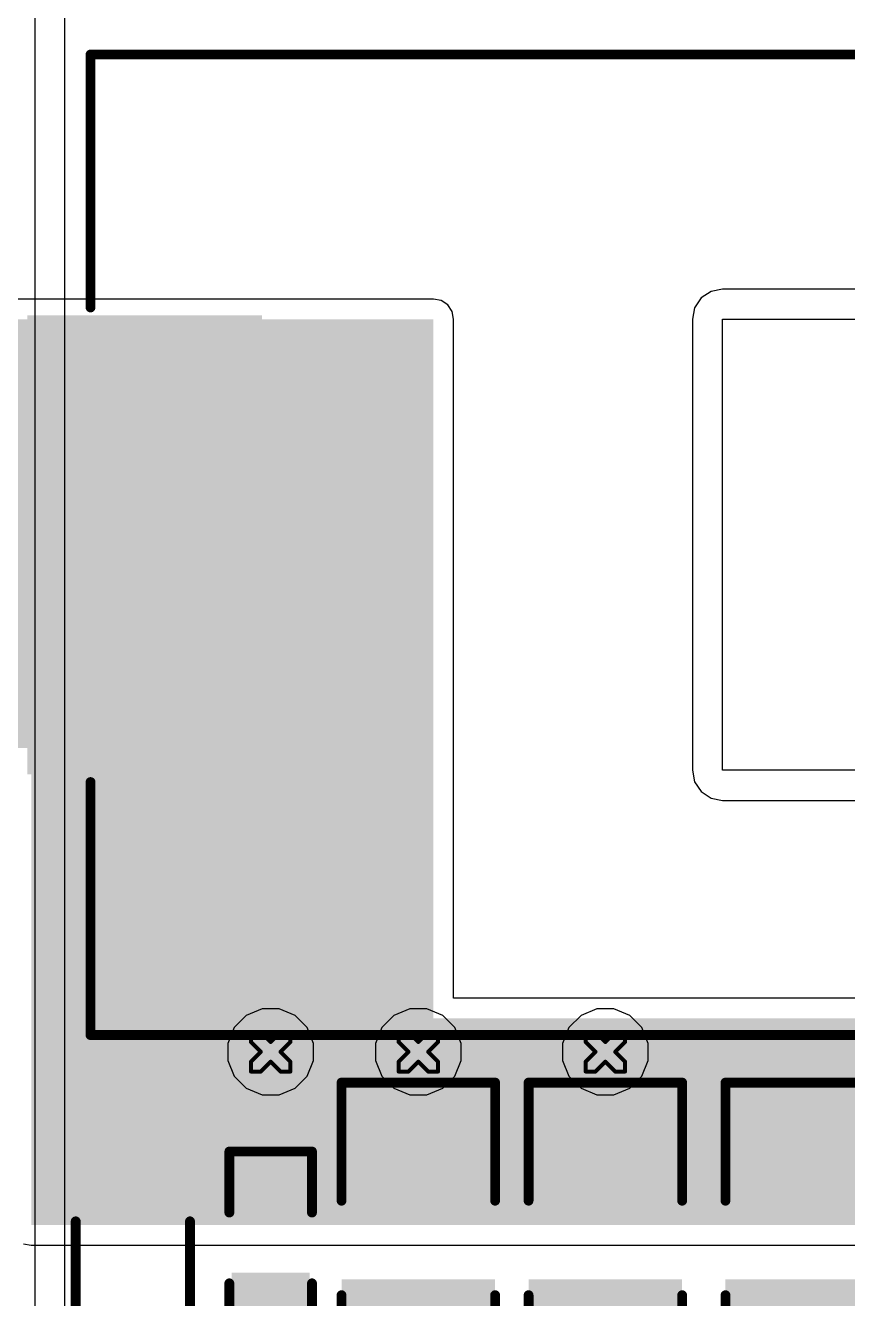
# Model space of a CAD drawing. Header units: inches. Extents: x -11 to 5379, y 0 to 5429.
# Drawn here: x 265.02 to 275.63, y 53.64 to 70.06 of the extents above; entities that cross this region are included whole.
import ezdxf

# ---------------------------------------------------------------- set-up
doc = ezdxf.new("R2010")
doc.units = ezdxf.units.IN
for name, color, linetype in [('Bottom Layer', 5, 'Continuous'), ('Drill Drawing', 1, 'Continuous'), ('GND', 16, 'Continuous'), ('PWR', 76, 'Continuous'), ('Top Layer', 1, 'Continuous'), ('Top Overlay', 2, 'Continuous'), ('Top Paste', 8, 'Continuous'), ('Top Solder', 216, 'Continuous'), ('Via Holes', 16, 'Continuous')]:
    doc.layers.add(name, color=color, linetype=linetype)

# ---------------------------------------------------------------- blocks, each defined once
blk = doc.blocks.new('SRP1265A_150M_116')
at = {"layer": 'Top Layer'}
for points in [[(-7.09, 2.91), (-4.166, 2.91), (-4.166, -2.91), (-7.09, -2.91)], [(4.166, 2.91), (7.09, 2.91), (7.09, -2.91), (4.166, -2.91)]]:
    blk.add_hatch(color=1, dxfattribs=at).paths.add_polyline_path(points)
at = {"layer": 'Top Paste'}
for points in [[(-7.09, 2.91), (-4.166, 2.91), (-4.166, -2.91), (-7.09, -2.91)], [(4.166, 2.91), (7.09, 2.91), (7.09, -2.91), (4.166, -2.91)]]:
    blk.add_hatch(color=8, dxfattribs=at).paths.add_polyline_path(points)
at = {"layer": 'Top Solder'}
for points in [[(-7.141, 2.961), (-4.115, 2.961), (-4.115, -2.961), (-7.141, -2.961)], [(4.115, 2.961), (7.141, 2.961), (7.141, -2.961), (4.115, -2.961)]]:
    blk.add_hatch(color=216, dxfattribs=at).paths.add_polyline_path(points)
at = {"layer": 'Top Overlay'}
for points in [[(-6.326, 6.326, 0.127, 0.127, 0), (6.326, 6.326, 0.127, 0.127, 0)], [(-6.326, 3.062, 0.127, 0.127, 0), (-6.326, 6.326, 0.127, 0.127, 0)], [(6.326, 3.062, 0.127, 0.127, 0), (6.326, 6.326, 0.127, 0.127, 0)], [(-6.326, -6.326, 0.127, 0.127, 0), (-6.326, -3.062, 0.127, 0.127, 0)], [(6.326, -6.326, 0.127, 0.127, 0), (6.326, -3.062, 0.127, 0.127, 0)], [(-6.326, -6.326, 0.127, 0.127, 0), (6.326, -6.326, 0.127, 0.127, 0)]]:
    blk.add_lwpolyline(points, format="xyseb", dxfattribs=at)
for points in [[(-6.358, 6.326, 0.0635, 0.0635, 1), (-6.294, 6.326, 0.0635, 0.0635, 1)], [(-6.358, 6.326, 0.0635, 0.0635, 1), (-6.294, 6.326, 0.0635, 0.0635, 1)], [(6.294, 6.326, 0.0635, 0.0635, 1), (6.358, 6.326, 0.0635, 0.0635, 1)], [(6.294, 6.326, 0.0635, 0.0635, 1), (6.358, 6.326, 0.0635, 0.0635, 1)], [(-6.358, 3.062, 0.0635, 0.0635, 1), (-6.294, 3.062, 0.0635, 0.0635, 1)], [(6.294, 3.062, 0.0635, 0.0635, 1), (6.358, 3.062, 0.0635, 0.0635, 1)], [(-6.358, -3.062, 0.0635, 0.0635, 1), (-6.294, -3.062, 0.0635, 0.0635, 1)], [(6.294, -3.062, 0.0635, 0.0635, 1), (6.358, -3.062, 0.0635, 0.0635, 1)], [(-6.358, -6.326, 0.0635, 0.0635, 1), (-6.294, -6.326, 0.0635, 0.0635, 1)], [(-6.358, -6.326, 0.0635, 0.0635, 1), (-6.294, -6.326, 0.0635, 0.0635, 1)], [(6.294, -6.326, 0.0635, 0.0635, 1), (6.358, -6.326, 0.0635, 0.0635, 1)], [(6.294, -6.326, 0.0635, 0.0635, 1), (6.358, -6.326, 0.0635, 0.0635, 1)]]:
    blk.add_lwpolyline(points, format="xyseb", close=True, dxfattribs=at)
blk = doc.blocks.new('SOD_123_140')
at = {"layer": 'Top Layer'}
for points in [[(-1.1, 0.45), (-1.1, -0.45), (-2.05, -0.45), (-2.05, 0.45)], [(2.05, 0.45), (2.05, -0.45), (1.1, -0.45), (1.1, 0.45)]]:
    blk.add_hatch(color=1, dxfattribs=at).paths.add_polyline_path(points)
at = {"layer": 'Top Overlay'}
for points in [[(0.965, 0.508), (2.819, 0.508), (2.819, 0.8), (0.965, 0.8)], [(2.12, -0.787), (2.82, -0.787), (2.82, 0.787), (2.12, 0.787)], [(0.965, -0.8), (2.819, -0.8), (2.819, -0.508), (0.965, -0.508)]]:
    blk.add_hatch(color=2, dxfattribs=at).paths.add_polyline_path(points)
at = {"layer": 'Top Paste'}
for points in [[(-1.1, 0.45), (-1.1, -0.45), (-2.05, -0.45), (-2.05, 0.45)], [(2.05, 0.45), (2.05, -0.45), (1.1, -0.45), (1.1, 0.45)]]:
    blk.add_hatch(color=8, dxfattribs=at).paths.add_polyline_path(points)
at = {"layer": 'Top Solder'}
for points in [[(-0.998, 0.552), (-0.998, -0.552), (-2.152, -0.552), (-2.152, 0.552)], [(2.152, 0.552), (2.152, -0.552), (0.998, -0.552), (0.998, 0.552)]]:
    blk.add_hatch(color=216, dxfattribs=at).paths.add_polyline_path(points)
at = {"layer": 'Top Overlay'}
for points in [[(-1.372, 0.737, 0.127, 0.127, 0), (-1.372, 0.584, 0.127, 0.127, 0)], [(-1.372, 0.737, 0.127, 0.127, 0), (0.965, 0.737, 0.127, 0.127, 0)], [(-1.372, -0.584, 0.127, 0.127, 0), (-1.372, -0.737, 0.127, 0.127, 0)], [(-1.372, -0.737, 0.127, 0.127, 0), (0.965, -0.737, 0.127, 0.127, 0)]]:
    blk.add_lwpolyline(points, format="xyseb", dxfattribs=at)
for points in [[(-1.403, 0.737, 0.0635, 0.0635, 1), (-1.34, 0.737, 0.0635, 0.0635, 1)], [(-1.403, 0.737, 0.0635, 0.0635, 1), (-1.34, 0.737, 0.0635, 0.0635, 1)], [(0.933, 0.737, 0.0635, 0.0635, 1), (0.997, 0.737, 0.0635, 0.0635, 1)], [(-1.403, 0.584, 0.0635, 0.0635, 1), (-1.34, 0.584, 0.0635, 0.0635, 1)], [(-1.403, -0.584, 0.0635, 0.0635, 1), (-1.34, -0.584, 0.0635, 0.0635, 1)], [(-1.403, -0.737, 0.0635, 0.0635, 1), (-1.34, -0.737, 0.0635, 0.0635, 1)], [(-1.403, -0.737, 0.0635, 0.0635, 1), (-1.34, -0.737, 0.0635, 0.0635, 1)], [(0.933, -0.737, 0.0635, 0.0635, 1), (0.997, -0.737, 0.0635, 0.0635, 1)]]:
    blk.add_lwpolyline(points, format="xyseb", close=True, dxfattribs=at)
blk = doc.blocks.new('C___0603_701')
at = {"layer": 'Top Layer'}
for points in [[(-0.381, 0.445), (-0.381, -0.445), (-1.143, -0.445), (-1.143, 0.445)], [(1.143, 0.445), (1.143, -0.445), (0.381, -0.445), (0.381, 0.445)]]:
    blk.add_hatch(color=1, dxfattribs=at).paths.add_polyline_path(points)
at = {"layer": 'Top Paste'}
for points in [[(-0.381, 0.445), (-0.381, -0.445), (-1.143, -0.445), (-1.143, 0.445)], [(1.143, 0.445), (1.143, -0.445), (0.381, -0.445), (0.381, 0.445)]]:
    blk.add_hatch(color=8, dxfattribs=at).paths.add_polyline_path(points)
at = {"layer": 'Top Solder'}
for points in [[(-0.321, 0.504), (-0.321, -0.504), (-1.203, -0.504), (-1.203, 0.504)], [(1.203, 0.504), (1.203, -0.504), (0.321, -0.504), (0.321, 0.504)]]:
    blk.add_hatch(color=216, dxfattribs=at).paths.add_polyline_path(points)
at = {"layer": 'Top Overlay'}
for points in [[(-1.245, 0.533, 0.127, 0.127, 0), (-1.245, -0.533, 0.127, 0.127, 0)], [(-1.245, 0.533, 0.127, 0.127, 0), (-0.457, 0.533, 0.127, 0.127, 0)], [(0.457, 0.533, 0.127, 0.127, 0), (1.245, 0.533, 0.127, 0.127, 0)], [(1.245, 0.533, 0.127, 0.127, 0), (1.245, -0.533, 0.127, 0.127, 0)], [(-1.245, -0.533, 0.127, 0.127, 0), (-0.457, -0.533, 0.127, 0.127, 0)], [(0.457, -0.533, 0.127, 0.127, 0), (1.245, -0.533, 0.127, 0.127, 0)]]:
    blk.add_lwpolyline(points, format="xyseb", dxfattribs=at)
for points in [[(-1.276, 0.533, 0.0635, 0.0635, 1), (-1.213, 0.533, 0.0635, 0.0635, 1)], [(-1.276, 0.533, 0.0635, 0.0635, 1), (-1.213, 0.533, 0.0635, 0.0635, 1)], [(-0.489, 0.533, 0.0635, 0.0635, 1), (-0.425, 0.533, 0.0635, 0.0635, 1)], [(0.425, 0.533, 0.0635, 0.0635, 1), (0.489, 0.533, 0.0635, 0.0635, 1)], [(1.213, 0.533, 0.0635, 0.0635, 1), (1.276, 0.533, 0.0635, 0.0635, 1)], [(1.213, 0.533, 0.0635, 0.0635, 1), (1.276, 0.533, 0.0635, 0.0635, 1)], [(-1.276, -0.533, 0.0635, 0.0635, 1), (-1.213, -0.533, 0.0635, 0.0635, 1)], [(-1.276, -0.533, 0.0635, 0.0635, 1), (-1.213, -0.533, 0.0635, 0.0635, 1)], [(-0.489, -0.533, 0.0635, 0.0635, 1), (-0.425, -0.533, 0.0635, 0.0635, 1)], [(0.425, -0.533, 0.0635, 0.0635, 1), (0.489, -0.533, 0.0635, 0.0635, 1)], [(1.213, -0.533, 0.0635, 0.0635, 1), (1.276, -0.533, 0.0635, 0.0635, 1)], [(1.213, -0.533, 0.0635, 0.0635, 1), (1.276, -0.533, 0.0635, 0.0635, 1)]]:
    blk.add_lwpolyline(points, format="xyseb", close=True, dxfattribs=at)
blk = doc.blocks.new('C___1206_702')
at = {"layer": 'Top Layer'}
for points in [[(-2.032, 0.889), (-0.508, 0.889), (-0.508, -0.889), (-2.032, -0.889)], [(0.508, 0.889), (2.032, 0.889), (2.032, -0.889), (0.508, -0.889)]]:
    blk.add_hatch(color=1, dxfattribs=at).paths.add_polyline_path(points)
at = {"layer": 'Top Paste'}
for points in [[(-2.032, 0.889), (-0.508, 0.889), (-0.508, -0.889), (-2.032, -0.889)], [(0.508, 0.889), (2.032, 0.889), (2.032, -0.889), (0.508, -0.889)]]:
    blk.add_hatch(color=8, dxfattribs=at).paths.add_polyline_path(points)
at = {"layer": 'Top Solder'}
for points in [[(-2.1336, 0.9906), (-0.4064, 0.9906), (-0.4064, -0.9906), (-2.1336, -0.9906)], [(0.4064, 0.9906), (2.1336, 0.9906), (2.1336, -0.9906), (0.4064, -0.9906)]]:
    blk.add_hatch(color=216, dxfattribs=at).paths.add_polyline_path(points)
at = {"layer": 'Top Overlay'}
for points in [[(-2.1336, 0.9906, 0.127, 0.127, 0), (-2.1336, -0.9906, 0.127, 0.127, 0)], [(-2.1336, 0.9906, 0.127, 0.127, 0), (-0.6096, 0.9906, 0.127, 0.127, 0)], [(0.6096, 0.9906, 0.127, 0.127, 0), (2.1336, 0.9906, 0.127, 0.127, 0)], [(2.1336, 0.9906, 0.127, 0.127, 0), (2.1336, -0.9906, 0.127, 0.127, 0)], [(-2.1336, -0.9906, 0.127, 0.127, 0), (-0.6096, -0.9906, 0.127, 0.127, 0)], [(0.6096, -0.9906, 0.127, 0.127, 0), (2.1336, -0.9906, 0.127, 0.127, 0)]]:
    blk.add_lwpolyline(points, format="xyseb", dxfattribs=at)
for points in [[(-2.16535, 0.9906, 0.0635, 0.0635, 1), (-2.10185, 0.9906, 0.0635, 0.0635, 1)], [(-2.16535, 0.9906, 0.0635, 0.0635, 1), (-2.10185, 0.9906, 0.0635, 0.0635, 1)], [(-0.64135, 0.9906, 0.0635, 0.0635, 1), (-0.57785, 0.9906, 0.0635, 0.0635, 1)], [(0.57785, 0.9906, 0.0635, 0.0635, 1), (0.64135, 0.9906, 0.0635, 0.0635, 1)], [(2.10185, 0.9906, 0.0635, 0.0635, 1), (2.16535, 0.9906, 0.0635, 0.0635, 1)], [(2.10185, 0.9906, 0.0635, 0.0635, 1), (2.16535, 0.9906, 0.0635, 0.0635, 1)], [(-2.16535, -0.9906, 0.0635, 0.0635, 1), (-2.10185, -0.9906, 0.0635, 0.0635, 1)], [(-2.16535, -0.9906, 0.0635, 0.0635, 1), (-2.10185, -0.9906, 0.0635, 0.0635, 1)], [(-0.64135, -0.9906, 0.0635, 0.0635, 1), (-0.57785, -0.9906, 0.0635, 0.0635, 1)], [(0.57785, -0.9906, 0.0635, 0.0635, 1), (0.64135, -0.9906, 0.0635, 0.0635, 1)], [(2.10185, -0.9906, 0.0635, 0.0635, 1), (2.16535, -0.9906, 0.0635, 0.0635, 1)], [(2.10185, -0.9906, 0.0635, 0.0635, 1), (2.16535, -0.9906, 0.0635, 0.0635, 1)]]:
    blk.add_lwpolyline(points, format="xyseb", close=True, dxfattribs=at)
blk = doc.blocks.new('C___1206_703')
at = {"layer": 'Top Layer'}
for points in [[(-2.032, 0.889), (-0.508, 0.889), (-0.508, -0.889), (-2.032, -0.889)], [(0.508, 0.889), (2.032, 0.889), (2.032, -0.889), (0.508, -0.889)]]:
    blk.add_hatch(color=1, dxfattribs=at).paths.add_polyline_path(points)
at = {"layer": 'Top Paste'}
for points in [[(-2.032, 0.889), (-0.508, 0.889), (-0.508, -0.889), (-2.032, -0.889)], [(0.508, 0.889), (2.032, 0.889), (2.032, -0.889), (0.508, -0.889)]]:
    blk.add_hatch(color=8, dxfattribs=at).paths.add_polyline_path(points)
at = {"layer": 'Top Solder'}
for points in [[(-2.1336, 0.9906), (-0.4064, 0.9906), (-0.4064, -0.9906), (-2.1336, -0.9906)], [(0.4064, 0.9906), (2.1336, 0.9906), (2.1336, -0.9906), (0.4064, -0.9906)]]:
    blk.add_hatch(color=216, dxfattribs=at).paths.add_polyline_path(points)
at = {"layer": 'Top Overlay'}
for points in [[(-2.1336, 0.9906, 0.127, 0.127, 0), (-2.1336, -0.9906, 0.127, 0.127, 0)], [(-2.1336, 0.9906, 0.127, 0.127, 0), (-0.6096, 0.9906, 0.127, 0.127, 0)], [(0.6096, 0.9906, 0.127, 0.127, 0), (2.1336, 0.9906, 0.127, 0.127, 0)], [(2.1336, 0.9906, 0.127, 0.127, 0), (2.1336, -0.9906, 0.127, 0.127, 0)], [(-2.1336, -0.9906, 0.127, 0.127, 0), (-0.6096, -0.9906, 0.127, 0.127, 0)], [(0.6096, -0.9906, 0.127, 0.127, 0), (2.1336, -0.9906, 0.127, 0.127, 0)]]:
    blk.add_lwpolyline(points, format="xyseb", dxfattribs=at)
for points in [[(-2.16535, 0.9906, 0.0635, 0.0635, 1), (-2.10185, 0.9906, 0.0635, 0.0635, 1)], [(-2.16535, 0.9906, 0.0635, 0.0635, 1), (-2.10185, 0.9906, 0.0635, 0.0635, 1)], [(-0.64135, 0.9906, 0.0635, 0.0635, 1), (-0.57785, 0.9906, 0.0635, 0.0635, 1)], [(0.57785, 0.9906, 0.0635, 0.0635, 1), (0.64135, 0.9906, 0.0635, 0.0635, 1)], [(2.10185, 0.9906, 0.0635, 0.0635, 1), (2.16535, 0.9906, 0.0635, 0.0635, 1)], [(2.10185, 0.9906, 0.0635, 0.0635, 1), (2.16535, 0.9906, 0.0635, 0.0635, 1)], [(-2.16535, -0.9906, 0.0635, 0.0635, 1), (-2.10185, -0.9906, 0.0635, 0.0635, 1)], [(-2.16535, -0.9906, 0.0635, 0.0635, 1), (-2.10185, -0.9906, 0.0635, 0.0635, 1)], [(-0.64135, -0.9906, 0.0635, 0.0635, 1), (-0.57785, -0.9906, 0.0635, 0.0635, 1)], [(0.57785, -0.9906, 0.0635, 0.0635, 1), (0.64135, -0.9906, 0.0635, 0.0635, 1)], [(2.10185, -0.9906, 0.0635, 0.0635, 1), (2.16535, -0.9906, 0.0635, 0.0635, 1)], [(2.10185, -0.9906, 0.0635, 0.0635, 1), (2.16535, -0.9906, 0.0635, 0.0635, 1)]]:
    blk.add_lwpolyline(points, format="xyseb", close=True, dxfattribs=at)
blk = doc.blocks.new('C___1206_704')
at = {"layer": 'Top Layer'}
for points in [[(-2.032, 0.889), (-0.508, 0.889), (-0.508, -0.889), (-2.032, -0.889)], [(0.508, 0.889), (2.032, 0.889), (2.032, -0.889), (0.508, -0.889)]]:
    blk.add_hatch(color=1, dxfattribs=at).paths.add_polyline_path(points)
at = {"layer": 'Top Paste'}
for points in [[(-2.032, 0.889), (-0.508, 0.889), (-0.508, -0.889), (-2.032, -0.889)], [(0.508, 0.889), (2.032, 0.889), (2.032, -0.889), (0.508, -0.889)]]:
    blk.add_hatch(color=8, dxfattribs=at).paths.add_polyline_path(points)
at = {"layer": 'Top Solder'}
for points in [[(-2.1336, 0.9906), (-0.4064, 0.9906), (-0.4064, -0.9906), (-2.1336, -0.9906)], [(0.4064, 0.9906), (2.1336, 0.9906), (2.1336, -0.9906), (0.4064, -0.9906)]]:
    blk.add_hatch(color=216, dxfattribs=at).paths.add_polyline_path(points)
at = {"layer": 'Top Overlay'}
for points in [[(-2.1336, 0.9906, 0.127, 0.127, 0), (-2.1336, -0.9906, 0.127, 0.127, 0)], [(-2.1336, 0.9906, 0.127, 0.127, 0), (-0.6096, 0.9906, 0.127, 0.127, 0)], [(0.6096, 0.9906, 0.127, 0.127, 0), (2.1336, 0.9906, 0.127, 0.127, 0)], [(2.1336, 0.9906, 0.127, 0.127, 0), (2.1336, -0.9906, 0.127, 0.127, 0)], [(-2.1336, -0.9906, 0.127, 0.127, 0), (-0.6096, -0.9906, 0.127, 0.127, 0)], [(0.6096, -0.9906, 0.127, 0.127, 0), (2.1336, -0.9906, 0.127, 0.127, 0)]]:
    blk.add_lwpolyline(points, format="xyseb", dxfattribs=at)
for points in [[(-2.16535, 0.9906, 0.0635, 0.0635, 1), (-2.10185, 0.9906, 0.0635, 0.0635, 1)], [(-2.16535, 0.9906, 0.0635, 0.0635, 1), (-2.10185, 0.9906, 0.0635, 0.0635, 1)], [(-0.64135, 0.9906, 0.0635, 0.0635, 1), (-0.57785, 0.9906, 0.0635, 0.0635, 1)], [(0.57785, 0.9906, 0.0635, 0.0635, 1), (0.64135, 0.9906, 0.0635, 0.0635, 1)], [(2.10185, 0.9906, 0.0635, 0.0635, 1), (2.16535, 0.9906, 0.0635, 0.0635, 1)], [(2.10185, 0.9906, 0.0635, 0.0635, 1), (2.16535, 0.9906, 0.0635, 0.0635, 1)], [(-2.16535, -0.9906, 0.0635, 0.0635, 1), (-2.10185, -0.9906, 0.0635, 0.0635, 1)], [(-2.16535, -0.9906, 0.0635, 0.0635, 1), (-2.10185, -0.9906, 0.0635, 0.0635, 1)], [(-0.64135, -0.9906, 0.0635, 0.0635, 1), (-0.57785, -0.9906, 0.0635, 0.0635, 1)], [(0.57785, -0.9906, 0.0635, 0.0635, 1), (0.64135, -0.9906, 0.0635, 0.0635, 1)], [(2.10185, -0.9906, 0.0635, 0.0635, 1), (2.16535, -0.9906, 0.0635, 0.0635, 1)], [(2.10185, -0.9906, 0.0635, 0.0635, 1), (2.16535, -0.9906, 0.0635, 0.0635, 1)]]:
    blk.add_lwpolyline(points, format="xyseb", close=True, dxfattribs=at)

msp = doc.modelspace()

# ---------------------------------------------------------------- hatches: boundary and pattern name
at = {"layer": 'Bottom Layer'}
h = msp.add_hatch(color=5, dxfattribs=at)
edge = h.paths.add_edge_path()
edge.add_arc((268.186, 56.82), 0.3, 0, 360)
h = msp.add_hatch(color=5, dxfattribs=at)
edge = h.paths.add_edge_path()
edge.add_arc((270.091, 56.82), 0.3, 0, 360)
h = msp.add_hatch(color=5, dxfattribs=at)
edge = h.paths.add_edge_path()
edge.add_arc((272.504, 56.82), 0.3, 0, 360)
at = {"layer": 'GND'}
h = msp.add_hatch(color=16, dxfattribs=at)
edge = h.paths.add_edge_path()
edge.add_arc((268.186, 56.82), 0.3, 0, 360)
h = msp.add_hatch(color=16, dxfattribs=at)
edge = h.paths.add_edge_path()
edge.add_arc((270.091, 56.82), 0.3, 0, 360)
h = msp.add_hatch(color=16, dxfattribs=at)
edge = h.paths.add_edge_path()
edge.add_arc((272.504, 56.82), 0.3, 0, 360)
at = {"layer": 'PWR'}
h = msp.add_hatch(color=76, dxfattribs=at)
edge = h.paths.add_edge_path()
edge.add_arc((268.186, 56.82), 0.3, 0, 360)
h = msp.add_hatch(color=76, dxfattribs=at)
edge = h.paths.add_edge_path()
edge.add_arc((270.091, 56.82), 0.3, 0, 360)
h = msp.add_hatch(color=76, dxfattribs=at)
edge = h.paths.add_edge_path()
edge.add_arc((272.504, 56.82), 0.3, 0, 360)
at = {"layer": 'Top Layer'}
for points in [[(260.514, 62.453), (270.286, 62.453), (270.286, 66.273), (260.514, 66.273)], [(261.206, 60.74), (270.286, 60.74), (270.286, 66.273), (261.206, 66.273)], [(265.098, 54.585), (270.286, 54.585), (270.286, 66.273), (265.098, 66.273)], [(265.098, 54.585), (275.933, 54.585), (275.933, 57.252), (265.098, 57.252)]]:
    msp.add_hatch(color=1, dxfattribs=at).paths.add_polyline_path(points)
h = msp.add_hatch(color=1, dxfattribs=at)
edge = h.paths.add_edge_path()
edge.add_arc((268.186, 56.82), 0.3, 0, 360)
h = msp.add_hatch(color=1, dxfattribs=at)
edge = h.paths.add_edge_path()
edge.add_arc((270.091, 56.82), 0.3, 0, 360)
h = msp.add_hatch(color=1, dxfattribs=at)
edge = h.paths.add_edge_path()
edge.add_arc((272.504, 56.82), 0.3, 0, 360)
at = {"layer": 'Via Holes'}
h = msp.add_hatch(color=7, dxfattribs=at)
edge = h.paths.add_edge_path()
edge.add_arc((268.186, 56.82), 0.15, 0, 360)
h = msp.add_hatch(color=7, dxfattribs=at)
edge = h.paths.add_edge_path()
edge.add_arc((270.091, 56.82), 0.15, 0, 360)
h = msp.add_hatch(color=7, dxfattribs=at)
edge = h.paths.add_edge_path()
edge.add_arc((272.504, 56.82), 0.15, 0, 360)

# ---------------------------------------------------------------- linework, layer by layer
at = {"layer": 'Bottom Layer'}
for p, q in [((268.076, 57.374), (267.872, 57.289)), ((268.296, 57.374), (268.076, 57.374)), ((268.5, 57.289), (268.296, 57.374)), ((269.981, 57.374), (269.777, 57.289)), ((270.201, 57.374), (269.981, 57.374)), ((270.405, 57.289), (270.201, 57.374)), ((272.394, 57.374), (272.19, 57.289)), ((272.614, 57.374), (272.394, 57.374)), ((272.818, 57.289), (272.614, 57.374)), ((267.872, 57.289), (267.716, 57.134)), ((268.656, 57.134), (268.5, 57.289)), ((269.777, 57.289), (269.621, 57.134)), ((270.561, 57.134), (270.405, 57.289)), ((272.19, 57.289), (272.034, 57.134)), ((272.974, 57.134), (272.818, 57.289)), ((267.716, 57.134), (267.632, 56.93)), ((268.74, 56.93), (268.656, 57.134)), ((269.621, 57.134), (269.537, 56.93)), ((270.645, 56.93), (270.561, 57.134)), ((272.034, 57.134), (271.95, 56.93)), ((273.058, 56.93), (272.974, 57.134)), ((267.632, 56.93), (267.632, 56.71)), ((268.74, 56.71), (268.74, 56.93)), ((269.537, 56.93), (269.537, 56.71)), ((270.645, 56.71), (270.645, 56.93)), ((271.95, 56.93), (271.95, 56.71)), ((273.058, 56.71), (273.058, 56.93)), ((267.632, 56.71), (267.716, 56.506)), ((268.656, 56.506), (268.74, 56.71)), ((269.537, 56.71), (269.621, 56.506)), ((270.561, 56.506), (270.645, 56.71)), ((271.95, 56.71), (272.034, 56.506)), ((272.974, 56.506), (273.058, 56.71)), ((267.716, 56.506), (267.872, 56.35)), ((267.872, 56.35), (268.076, 56.266)), ((268.296, 56.266), (268.5, 56.35)), ((268.5, 56.35), (268.656, 56.506)), ((269.621, 56.506), (269.777, 56.35)), ((269.777, 56.35), (269.981, 56.266)), ((270.201, 56.266), (270.405, 56.35)), ((270.405, 56.35), (270.561, 56.506)), ((272.034, 56.506), (272.19, 56.35)), ((272.19, 56.35), (272.394, 56.266)), ((272.614, 56.266), (272.818, 56.35)), ((272.818, 56.35), (272.974, 56.506)), ((268.076, 56.266), (268.296, 56.266)), ((269.981, 56.266), (270.201, 56.266)), ((272.394, 56.266), (272.614, 56.266))]:
    msp.add_line(p, q, dxfattribs=at)
at = {"layer": 'Drill Drawing'}
for points in [[(267.932, 56.947, 0.0508, 0.0508, 0), (267.932, 57.074, 0.0508, 0.0508, 0)], [(267.932, 57.074, 0.0508, 0.0508, 0), (268.059, 57.074, 0.0508, 0.0508, 0)], [(268.059, 57.074, 0.0508, 0.0508, 0), (268.186, 56.947, 0.0508, 0.0508, 0)], [(268.186, 56.947, 0.0508, 0.0508, 0), (268.313, 57.074, 0.0508, 0.0508, 0)], [(268.313, 57.074, 0.0508, 0.0508, 0), (268.44, 57.074, 0.0508, 0.0508, 0)], [(268.44, 56.947, 0.0508, 0.0508, 0), (268.44, 57.074, 0.0508, 0.0508, 0)], [(269.837, 56.947, 0.0508, 0.0508, 0), (269.837, 57.074, 0.0508, 0.0508, 0)], [(269.837, 57.074, 0.0508, 0.0508, 0), (269.964, 57.074, 0.0508, 0.0508, 0)], [(269.964, 57.074, 0.0508, 0.0508, 0), (270.091, 56.947, 0.0508, 0.0508, 0)], [(270.091, 56.947, 0.0508, 0.0508, 0), (270.218, 57.074, 0.0508, 0.0508, 0)], [(270.218, 57.074, 0.0508, 0.0508, 0), (270.345, 57.074, 0.0508, 0.0508, 0)], [(270.345, 56.947, 0.0508, 0.0508, 0), (270.345, 57.074, 0.0508, 0.0508, 0)], [(272.25, 56.947, 0.0508, 0.0508, 0), (272.25, 57.074, 0.0508, 0.0508, 0)], [(272.25, 57.074, 0.0508, 0.0508, 0), (272.377, 57.074, 0.0508, 0.0508, 0)], [(272.377, 57.074, 0.0508, 0.0508, 0), (272.504, 56.947, 0.0508, 0.0508, 0)], [(272.504, 56.947, 0.0508, 0.0508, 0), (272.631, 57.074, 0.0508, 0.0508, 0)], [(272.631, 57.074, 0.0508, 0.0508, 0), (272.758, 57.074, 0.0508, 0.0508, 0)], [(272.758, 56.947, 0.0508, 0.0508, 0), (272.758, 57.074, 0.0508, 0.0508, 0)], [(267.932, 56.947, 0.0508, 0.0508, 0), (268.059, 56.82, 0.0508, 0.0508, 0)], [(267.932, 56.693, 0.0508, 0.0508, 0), (268.059, 56.82, 0.0508, 0.0508, 0)], [(268.313, 56.82, 0.0508, 0.0508, 0), (268.44, 56.947, 0.0508, 0.0508, 0)], [(268.313, 56.82, 0.0508, 0.0508, 0), (268.44, 56.693, 0.0508, 0.0508, 0)], [(269.837, 56.947, 0.0508, 0.0508, 0), (269.964, 56.82, 0.0508, 0.0508, 0)], [(269.837, 56.693, 0.0508, 0.0508, 0), (269.964, 56.82, 0.0508, 0.0508, 0)], [(270.218, 56.82, 0.0508, 0.0508, 0), (270.345, 56.947, 0.0508, 0.0508, 0)], [(270.218, 56.82, 0.0508, 0.0508, 0), (270.345, 56.693, 0.0508, 0.0508, 0)], [(272.25, 56.947, 0.0508, 0.0508, 0), (272.377, 56.82, 0.0508, 0.0508, 0)], [(272.25, 56.693, 0.0508, 0.0508, 0), (272.377, 56.82, 0.0508, 0.0508, 0)], [(272.631, 56.82, 0.0508, 0.0508, 0), (272.758, 56.947, 0.0508, 0.0508, 0)], [(272.631, 56.82, 0.0508, 0.0508, 0), (272.758, 56.693, 0.0508, 0.0508, 0)], [(267.932, 56.566, 0.0508, 0.0508, 0), (267.932, 56.693, 0.0508, 0.0508, 0)], [(268.059, 56.566, 0.0508, 0.0508, 0), (268.186, 56.693, 0.0508, 0.0508, 0)], [(268.186, 56.693, 0.0508, 0.0508, 0), (268.313, 56.566, 0.0508, 0.0508, 0)], [(268.44, 56.566, 0.0508, 0.0508, 0), (268.44, 56.693, 0.0508, 0.0508, 0)], [(269.837, 56.566, 0.0508, 0.0508, 0), (269.837, 56.693, 0.0508, 0.0508, 0)], [(269.964, 56.566, 0.0508, 0.0508, 0), (270.091, 56.693, 0.0508, 0.0508, 0)], [(270.091, 56.693, 0.0508, 0.0508, 0), (270.218, 56.566, 0.0508, 0.0508, 0)], [(270.345, 56.566, 0.0508, 0.0508, 0), (270.345, 56.693, 0.0508, 0.0508, 0)], [(272.25, 56.566, 0.0508, 0.0508, 0), (272.25, 56.693, 0.0508, 0.0508, 0)], [(272.377, 56.566, 0.0508, 0.0508, 0), (272.504, 56.693, 0.0508, 0.0508, 0)], [(272.504, 56.693, 0.0508, 0.0508, 0), (272.631, 56.566, 0.0508, 0.0508, 0)], [(272.758, 56.566, 0.0508, 0.0508, 0), (272.758, 56.693, 0.0508, 0.0508, 0)], [(267.932, 56.566, 0.0508, 0.0508, 0), (268.059, 56.566, 0.0508, 0.0508, 0)], [(268.313, 56.566, 0.0508, 0.0508, 0), (268.44, 56.566, 0.0508, 0.0508, 0)], [(269.837, 56.566, 0.0508, 0.0508, 0), (269.964, 56.566, 0.0508, 0.0508, 0)], [(270.218, 56.566, 0.0508, 0.0508, 0), (270.345, 56.566, 0.0508, 0.0508, 0)], [(272.25, 56.566, 0.0508, 0.0508, 0), (272.377, 56.566, 0.0508, 0.0508, 0)], [(272.631, 56.566, 0.0508, 0.0508, 0), (272.758, 56.566, 0.0508, 0.0508, 0)]]:
    msp.add_lwpolyline(points, format="xyseb", dxfattribs=at)
for points in [[(267.919, 57.074, 0.0254, 0.0254, 1), (267.945, 57.074, 0.0254, 0.0254, 1)], [(267.919, 57.074, 0.0254, 0.0254, 1), (267.945, 57.074, 0.0254, 0.0254, 1)], [(268.046, 57.074, 0.0254, 0.0254, 1), (268.072, 57.074, 0.0254, 0.0254, 1)], [(268.046, 57.074, 0.0254, 0.0254, 1), (268.072, 57.074, 0.0254, 0.0254, 1)], [(268.3, 57.074, 0.0254, 0.0254, 1), (268.326, 57.074, 0.0254, 0.0254, 1)], [(268.3, 57.074, 0.0254, 0.0254, 1), (268.326, 57.074, 0.0254, 0.0254, 1)], [(268.427, 57.074, 0.0254, 0.0254, 1), (268.453, 57.074, 0.0254, 0.0254, 1)], [(268.427, 57.074, 0.0254, 0.0254, 1), (268.453, 57.074, 0.0254, 0.0254, 1)], [(269.824, 57.074, 0.0254, 0.0254, 1), (269.85, 57.074, 0.0254, 0.0254, 1)], [(269.824, 57.074, 0.0254, 0.0254, 1), (269.85, 57.074, 0.0254, 0.0254, 1)], [(269.951, 57.074, 0.0254, 0.0254, 1), (269.977, 57.074, 0.0254, 0.0254, 1)], [(269.951, 57.074, 0.0254, 0.0254, 1), (269.977, 57.074, 0.0254, 0.0254, 1)], [(270.205, 57.074, 0.0254, 0.0254, 1), (270.231, 57.074, 0.0254, 0.0254, 1)], [(270.205, 57.074, 0.0254, 0.0254, 1), (270.231, 57.074, 0.0254, 0.0254, 1)], [(270.332, 57.074, 0.0254, 0.0254, 1), (270.358, 57.074, 0.0254, 0.0254, 1)], [(270.332, 57.074, 0.0254, 0.0254, 1), (270.358, 57.074, 0.0254, 0.0254, 1)], [(272.237, 57.074, 0.0254, 0.0254, 1), (272.263, 57.074, 0.0254, 0.0254, 1)], [(272.237, 57.074, 0.0254, 0.0254, 1), (272.263, 57.074, 0.0254, 0.0254, 1)], [(272.364, 57.074, 0.0254, 0.0254, 1), (272.39, 57.074, 0.0254, 0.0254, 1)], [(272.364, 57.074, 0.0254, 0.0254, 1), (272.39, 57.074, 0.0254, 0.0254, 1)], [(272.618, 57.074, 0.0254, 0.0254, 1), (272.644, 57.074, 0.0254, 0.0254, 1)], [(272.618, 57.074, 0.0254, 0.0254, 1), (272.644, 57.074, 0.0254, 0.0254, 1)], [(272.745, 57.074, 0.0254, 0.0254, 1), (272.771, 57.074, 0.0254, 0.0254, 1)], [(272.745, 57.074, 0.0254, 0.0254, 1), (272.771, 57.074, 0.0254, 0.0254, 1)], [(267.919, 56.947, 0.0254, 0.0254, 1), (267.945, 56.947, 0.0254, 0.0254, 1)], [(267.919, 56.947, 0.0254, 0.0254, 1), (267.945, 56.947, 0.0254, 0.0254, 1)], [(268.046, 56.82, 0.0254, 0.0254, 1), (268.072, 56.82, 0.0254, 0.0254, 1)], [(268.046, 56.82, 0.0254, 0.0254, 1), (268.072, 56.82, 0.0254, 0.0254, 1)], [(268.173, 56.947, 0.0254, 0.0254, 1), (268.199, 56.947, 0.0254, 0.0254, 1)], [(268.173, 56.947, 0.0254, 0.0254, 1), (268.199, 56.947, 0.0254, 0.0254, 1)], [(268.3, 56.82, 0.0254, 0.0254, 1), (268.326, 56.82, 0.0254, 0.0254, 1)], [(268.3, 56.82, 0.0254, 0.0254, 1), (268.326, 56.82, 0.0254, 0.0254, 1)], [(268.427, 56.947, 0.0254, 0.0254, 1), (268.453, 56.947, 0.0254, 0.0254, 1)], [(268.427, 56.947, 0.0254, 0.0254, 1), (268.453, 56.947, 0.0254, 0.0254, 1)], [(269.824, 56.947, 0.0254, 0.0254, 1), (269.85, 56.947, 0.0254, 0.0254, 1)], [(269.824, 56.947, 0.0254, 0.0254, 1), (269.85, 56.947, 0.0254, 0.0254, 1)], [(269.951, 56.82, 0.0254, 0.0254, 1), (269.977, 56.82, 0.0254, 0.0254, 1)], [(269.951, 56.82, 0.0254, 0.0254, 1), (269.977, 56.82, 0.0254, 0.0254, 1)], [(270.078, 56.947, 0.0254, 0.0254, 1), (270.104, 56.947, 0.0254, 0.0254, 1)], [(270.078, 56.947, 0.0254, 0.0254, 1), (270.104, 56.947, 0.0254, 0.0254, 1)], [(270.205, 56.82, 0.0254, 0.0254, 1), (270.231, 56.82, 0.0254, 0.0254, 1)], [(270.205, 56.82, 0.0254, 0.0254, 1), (270.231, 56.82, 0.0254, 0.0254, 1)], [(270.332, 56.947, 0.0254, 0.0254, 1), (270.358, 56.947, 0.0254, 0.0254, 1)], [(270.332, 56.947, 0.0254, 0.0254, 1), (270.358, 56.947, 0.0254, 0.0254, 1)], [(272.237, 56.947, 0.0254, 0.0254, 1), (272.263, 56.947, 0.0254, 0.0254, 1)], [(272.237, 56.947, 0.0254, 0.0254, 1), (272.263, 56.947, 0.0254, 0.0254, 1)], [(272.364, 56.82, 0.0254, 0.0254, 1), (272.39, 56.82, 0.0254, 0.0254, 1)], [(272.364, 56.82, 0.0254, 0.0254, 1), (272.39, 56.82, 0.0254, 0.0254, 1)], [(272.491, 56.947, 0.0254, 0.0254, 1), (272.517, 56.947, 0.0254, 0.0254, 1)], [(272.491, 56.947, 0.0254, 0.0254, 1), (272.517, 56.947, 0.0254, 0.0254, 1)], [(272.618, 56.82, 0.0254, 0.0254, 1), (272.644, 56.82, 0.0254, 0.0254, 1)], [(272.618, 56.82, 0.0254, 0.0254, 1), (272.644, 56.82, 0.0254, 0.0254, 1)], [(272.745, 56.947, 0.0254, 0.0254, 1), (272.771, 56.947, 0.0254, 0.0254, 1)], [(272.745, 56.947, 0.0254, 0.0254, 1), (272.771, 56.947, 0.0254, 0.0254, 1)], [(267.919, 56.693, 0.0254, 0.0254, 1), (267.945, 56.693, 0.0254, 0.0254, 1)], [(267.919, 56.693, 0.0254, 0.0254, 1), (267.945, 56.693, 0.0254, 0.0254, 1)], [(268.173, 56.693, 0.0254, 0.0254, 1), (268.199, 56.693, 0.0254, 0.0254, 1)], [(268.173, 56.693, 0.0254, 0.0254, 1), (268.199, 56.693, 0.0254, 0.0254, 1)], [(268.427, 56.693, 0.0254, 0.0254, 1), (268.453, 56.693, 0.0254, 0.0254, 1)], [(268.427, 56.693, 0.0254, 0.0254, 1), (268.453, 56.693, 0.0254, 0.0254, 1)], [(269.824, 56.693, 0.0254, 0.0254, 1), (269.85, 56.693, 0.0254, 0.0254, 1)], [(269.824, 56.693, 0.0254, 0.0254, 1), (269.85, 56.693, 0.0254, 0.0254, 1)], [(270.078, 56.693, 0.0254, 0.0254, 1), (270.104, 56.693, 0.0254, 0.0254, 1)], [(270.078, 56.693, 0.0254, 0.0254, 1), (270.104, 56.693, 0.0254, 0.0254, 1)], [(270.332, 56.693, 0.0254, 0.0254, 1), (270.358, 56.693, 0.0254, 0.0254, 1)], [(270.332, 56.693, 0.0254, 0.0254, 1), (270.358, 56.693, 0.0254, 0.0254, 1)], [(272.237, 56.693, 0.0254, 0.0254, 1), (272.263, 56.693, 0.0254, 0.0254, 1)], [(272.237, 56.693, 0.0254, 0.0254, 1), (272.263, 56.693, 0.0254, 0.0254, 1)], [(272.491, 56.693, 0.0254, 0.0254, 1), (272.517, 56.693, 0.0254, 0.0254, 1)], [(272.491, 56.693, 0.0254, 0.0254, 1), (272.517, 56.693, 0.0254, 0.0254, 1)], [(272.745, 56.693, 0.0254, 0.0254, 1), (272.771, 56.693, 0.0254, 0.0254, 1)], [(272.745, 56.693, 0.0254, 0.0254, 1), (272.771, 56.693, 0.0254, 0.0254, 1)], [(267.919, 56.566, 0.0254, 0.0254, 1), (267.945, 56.566, 0.0254, 0.0254, 1)], [(267.919, 56.566, 0.0254, 0.0254, 1), (267.945, 56.566, 0.0254, 0.0254, 1)], [(268.046, 56.566, 0.0254, 0.0254, 1), (268.072, 56.566, 0.0254, 0.0254, 1)], [(268.046, 56.566, 0.0254, 0.0254, 1), (268.072, 56.566, 0.0254, 0.0254, 1)], [(268.3, 56.566, 0.0254, 0.0254, 1), (268.326, 56.566, 0.0254, 0.0254, 1)], [(268.3, 56.566, 0.0254, 0.0254, 1), (268.326, 56.566, 0.0254, 0.0254, 1)], [(268.427, 56.566, 0.0254, 0.0254, 1), (268.453, 56.566, 0.0254, 0.0254, 1)], [(268.427, 56.566, 0.0254, 0.0254, 1), (268.453, 56.566, 0.0254, 0.0254, 1)], [(269.824, 56.566, 0.0254, 0.0254, 1), (269.85, 56.566, 0.0254, 0.0254, 1)], [(269.824, 56.566, 0.0254, 0.0254, 1), (269.85, 56.566, 0.0254, 0.0254, 1)], [(269.951, 56.566, 0.0254, 0.0254, 1), (269.977, 56.566, 0.0254, 0.0254, 1)], [(269.951, 56.566, 0.0254, 0.0254, 1), (269.977, 56.566, 0.0254, 0.0254, 1)], [(270.205, 56.566, 0.0254, 0.0254, 1), (270.231, 56.566, 0.0254, 0.0254, 1)], [(270.205, 56.566, 0.0254, 0.0254, 1), (270.231, 56.566, 0.0254, 0.0254, 1)], [(270.332, 56.566, 0.0254, 0.0254, 1), (270.358, 56.566, 0.0254, 0.0254, 1)], [(270.332, 56.566, 0.0254, 0.0254, 1), (270.358, 56.566, 0.0254, 0.0254, 1)], [(272.237, 56.566, 0.0254, 0.0254, 1), (272.263, 56.566, 0.0254, 0.0254, 1)], [(272.237, 56.566, 0.0254, 0.0254, 1), (272.263, 56.566, 0.0254, 0.0254, 1)], [(272.364, 56.566, 0.0254, 0.0254, 1), (272.39, 56.566, 0.0254, 0.0254, 1)], [(272.364, 56.566, 0.0254, 0.0254, 1), (272.39, 56.566, 0.0254, 0.0254, 1)], [(272.618, 56.566, 0.0254, 0.0254, 1), (272.644, 56.566, 0.0254, 0.0254, 1)], [(272.618, 56.566, 0.0254, 0.0254, 1), (272.644, 56.566, 0.0254, 0.0254, 1)], [(272.745, 56.566, 0.0254, 0.0254, 1), (272.771, 56.566, 0.0254, 0.0254, 1)], [(272.745, 56.566, 0.0254, 0.0254, 1), (272.771, 56.566, 0.0254, 0.0254, 1)]]:
    msp.add_lwpolyline(points, format="xyseb", close=True, dxfattribs=at)
at = {"layer": 'GND'}
for p, q in [((268.076, 57.374), (267.872, 57.289)), ((268.296, 57.374), (268.076, 57.374)), ((268.5, 57.289), (268.296, 57.374)), ((269.981, 57.374), (269.777, 57.289)), ((270.201, 57.374), (269.981, 57.374)), ((270.405, 57.289), (270.201, 57.374)), ((272.394, 57.374), (272.19, 57.289)), ((272.614, 57.374), (272.394, 57.374)), ((272.818, 57.289), (272.614, 57.374)), ((267.872, 57.289), (267.716, 57.134)), ((268.656, 57.134), (268.5, 57.289)), ((269.777, 57.289), (269.621, 57.134)), ((270.561, 57.134), (270.405, 57.289)), ((272.19, 57.289), (272.034, 57.134)), ((272.974, 57.134), (272.818, 57.289)), ((267.716, 57.134), (267.632, 56.93)), ((268.74, 56.93), (268.656, 57.134)), ((269.621, 57.134), (269.537, 56.93)), ((270.645, 56.93), (270.561, 57.134)), ((272.034, 57.134), (271.95, 56.93)), ((273.058, 56.93), (272.974, 57.134)), ((267.632, 56.93), (267.632, 56.71)), ((268.74, 56.71), (268.74, 56.93)), ((269.537, 56.93), (269.537, 56.71)), ((270.645, 56.71), (270.645, 56.93)), ((271.95, 56.93), (271.95, 56.71)), ((273.058, 56.71), (273.058, 56.93)), ((267.632, 56.71), (267.716, 56.506)), ((268.656, 56.506), (268.74, 56.71)), ((269.537, 56.71), (269.621, 56.506)), ((270.561, 56.506), (270.645, 56.71)), ((271.95, 56.71), (272.034, 56.506)), ((272.974, 56.506), (273.058, 56.71)), ((267.716, 56.506), (267.872, 56.35)), ((267.872, 56.35), (268.076, 56.266)), ((268.296, 56.266), (268.5, 56.35)), ((268.5, 56.35), (268.656, 56.506)), ((269.621, 56.506), (269.777, 56.35)), ((269.777, 56.35), (269.981, 56.266)), ((270.201, 56.266), (270.405, 56.35)), ((270.405, 56.35), (270.561, 56.506)), ((272.034, 56.506), (272.19, 56.35)), ((272.19, 56.35), (272.394, 56.266)), ((272.614, 56.266), (272.818, 56.35)), ((272.818, 56.35), (272.974, 56.506)), ((268.076, 56.266), (268.296, 56.266)), ((269.981, 56.266), (270.201, 56.266)), ((272.394, 56.266), (272.614, 56.266))]:
    msp.add_line(p, q, dxfattribs=at)
at = {"layer": 'PWR'}
for p, q in [((265.532, 38.456), (265.532, 83.109)), ((265.143, 82.72), (265.143, 38.456))]:
    msp.add_line(p, q, dxfattribs=at)
at = {"layer": 'Top Layer'}
for p, q in [((270.286, 66.532), (260.514, 66.532)), ((270.386, 66.513), (270.286, 66.532)), ((273.741, 66.548), (273.656, 66.422)), ((273.867, 66.632), (273.741, 66.548)), ((274.015, 66.662), (273.867, 66.632)), ((280.408, 66.662), (274.015, 66.662)), ((270.47, 66.457), (270.386, 66.513)), ((270.526, 66.373), (270.47, 66.457)), ((270.545, 66.273), (270.526, 66.373)), ((273.656, 66.422), (273.627, 66.273)), ((270.545, 57.511), (270.545, 66.273)), ((273.627, 66.273), (273.627, 60.453)), ((274.015, 60.453), (274.015, 66.273)), ((274.015, 66.273), (280.408, 66.273)), ((273.627, 60.453), (273.656, 60.305)), ((280.451, 60.453), (274.015, 60.453)), ((273.656, 60.305), (273.741, 60.179)), ((273.741, 60.179), (273.867, 60.095)), ((273.867, 60.095), (274.015, 60.065)), ((274.015, 60.065), (280.451, 60.065)), ((275.933, 57.511), (270.545, 57.511)), ((264.998, 54.345), (265.098, 54.326)), ((265.098, 54.326), (275.933, 54.326))]:
    msp.add_line(p, q, dxfattribs=at)

# ---------------------------------------------------------------- block references
msp.add_blockref('SRP1265A_150M_116', (272.188, 63.363))
at = {"rotation": 90}
for name, p in [('SOD_123_140', (266.408, 53.668)), ('C___1206_702', (270.091, 54.29)), ('C___1206_703', (272.504, 54.29)), ('C___1206_704', (275.044, 54.29)), ('C___0603_701', (268.186, 54.29))]:
    msp.add_blockref(name, p, dxfattribs=at)

doc.saveas('drawing.dxf')
